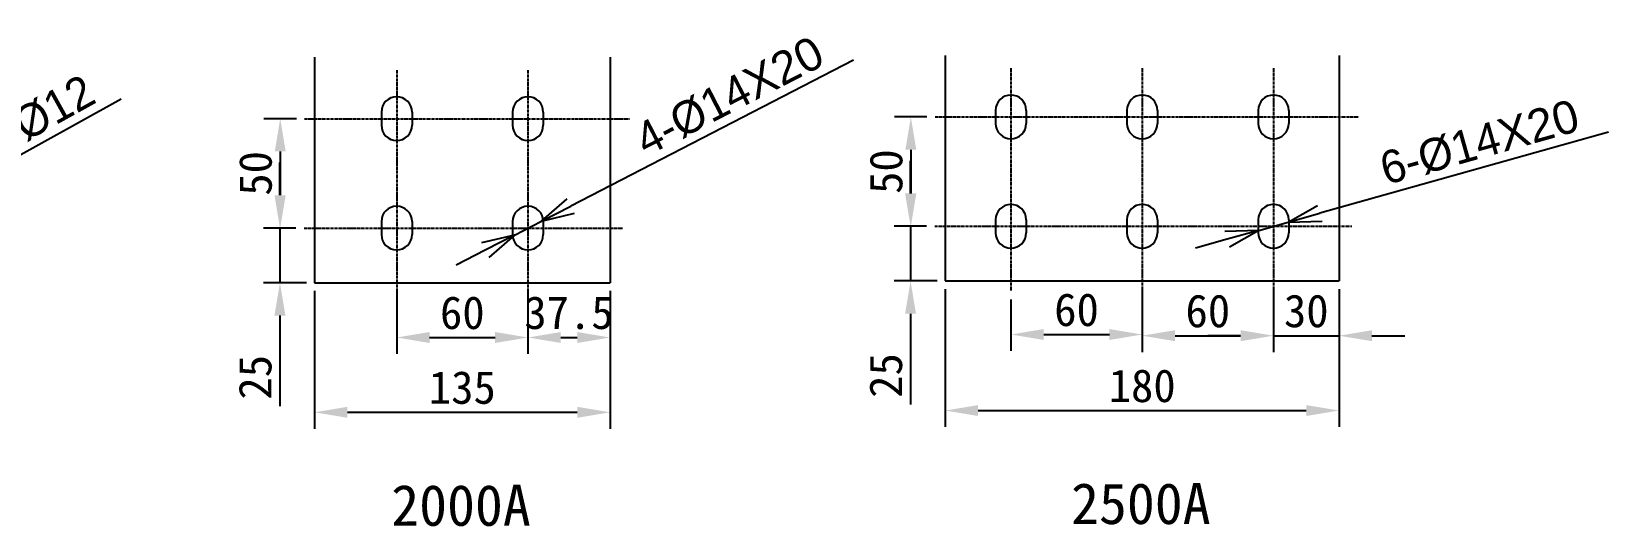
# Model space of a CAD drawing. Header units: millimetres. Extents: x 574498 to 1170950, y -60215 to -53982.
# Drawn here: x 579387 to 580108, y -57169 to -56943 of the extents above; entities that cross this region are included whole.
import ezdxf

# ---------------------------------------------------------------- set-up
doc = ezdxf.new("R2010")
doc.units = ezdxf.units.MM
doc.linetypes.add('CENTER', pattern=[2, 1.25, -0.25, 0.25, -0.25])
doc.styles.get("Standard").update_dxf_attribs({"font": ''})
doc.styles.add('Style-ENGINEERING', font='ENGINEERING.shx')
doc.styles.add('STYLE1', font='')
doc.styles.get('Standard').set_extended_font_data('NSimSun')
doc.styles.get('STYLE1').set_extended_font_data('仿宋_GB2312')
doc.dimstyles.get("Standard").update_dxf_attribs({"dimtxt": 0.25, "dimasz": 0.25, "dimexe": 0.125, "dimexo": 0.125, "dimgap": 0.125, "dimtad": 1, "dimdec": 4, "dimzin": 2, "dimdsep": 46, "dimtxsty": 'Style-ENGINEERING', "dimblk": 'TerminatorOpen', "dimcen": 0, "dimadec": 4, "dimazin": 3, "dimtfac": 1, "dimtdec": 4, "dimtofl": 0, "dimtmove": 0, "dimatfit": 3, "dimfxl": 0.125, "dimfrac": 2, "dimtolj": 1, "dimtzin": 2, "dimarcsym": 0})
doc.dimstyles.new('STANDARD$0', dxfattribs={"dimtxt": 5, "dimasz": 5, "dimexe": 2.5, "dimexo": 0, "dimgap": 1.25, "dimtad": 1, "dimdec": 4, "dimzin": 0, "dimdsep": 46, "dimtxsty": 'Standard', "dimcen": 0, "dimadec": 0, "dimazin": 0, "dimtfac": 0.514286, "dimtdec": 4, "dimtix": 1, "dimtmove": 0, "dimatfit": 3, "dimfxl": 1, "dimtolj": 1, "dimtzin": 0, "dimarcsym": 0})

# ---------------------------------------------------------------- blocks, each defined once
blk = doc.blocks.new('TerminatorOpen')
at = {"color": 0, "linetype": 'Continuous', "lineweight": -2}
for q in [(-1, 0.25), (-1, 0), (-1, -0.25)]:
    blk.add_line((0, 0), q, dxfattribs=at)
blk = doc.blocks.new('*D376')
at = {"color": 0, "lineweight": -2}
for p, q in [((579427.99, -56973.45), (579348.97, -57017.25)), ((579325.35, -57030.35), (579335.85, -57024.53)), ((579312.23, -57037.62), (579299.11, -57044.89))]:
    blk.add_line(p, q, dxfattribs=at)
at = {"layer": 'Defpoints', "color": 0}
for p in [(579335.85, -57024.53), (579325.35, -57030.35)]:
    blk.add_point(p, dxfattribs=at)
at = {"color": 0, "lineweight": -2, "xscale": 15, "yscale": 15, "zscale": 15}
for p, rotation in [((579335.85, -57024.53), 209.0010797325079), ((579325.35, -57030.35), 29.00107973250787)]:
    blk.add_blockref('TerminatorOpen', p, dxfattribs=dict(at, rotation=rotation))
at = {"color": 0, "insert": (579389.59, -56981.88), "char_height": 15, "attachment_point": 5, "rotation": 29.00108, "style": 'Style-ENGINEERING'}
blk.add_mtext('\\A1;2-%%c12', dxfattribs=at)
blk = doc.blocks.new('*D377')
at = {"color": 0, "lineweight": -2}
for p, q in [((579613.94, -57061.16), (579613.94, -57089.93)), ((579651.44, -57061.16), (579651.44, -57089.93)), ((579628.94, -57082.43), (579636.44, -57082.43))]:
    blk.add_line(p, q, dxfattribs=at)
at = {"color": 0}
for points in [[(579628.94, -57079.93), (579628.94, -57084.93), (579613.94, -57082.43)], [(579636.44, -57084.93), (579636.44, -57079.93), (579651.44, -57082.43)]]:
    blk.add_solid(points, dxfattribs=at)
at = {"layer": 'Defpoints', "color": 0}
for p in [(579613.94, -57057.41), (579651.44, -57057.41), (579651.44, -57082.43)]:
    blk.add_point(p, dxfattribs=at)
at = {"color": 0, "insert": (579632.69, -57071.18), "char_height": 15, "attachment_point": 5}
blk.add_mtext('\\A1;37.5', dxfattribs=at)
blk = doc.blocks.new('*D378')
at = {"color": 0, "lineweight": -2}
for p, q in [((579553.94, -57061.16), (579553.94, -57089.93)), ((579613.94, -57061.16), (579613.94, -57089.93)), ((579568.94, -57082.43), (579598.94, -57082.43))]:
    blk.add_line(p, q, dxfattribs=at)
at = {"color": 0}
for points in [[(579568.94, -57079.93), (579568.94, -57084.93), (579553.94, -57082.43)], [(579598.94, -57084.93), (579598.94, -57079.93), (579613.94, -57082.43)]]:
    blk.add_solid(points, dxfattribs=at)
at = {"layer": 'Defpoints', "color": 0}
for p in [(579553.94, -57057.41), (579613.94, -57057.41), (579613.94, -57082.43)]:
    blk.add_point(p, dxfattribs=at)
at = {"color": 0, "insert": (579583.94, -57071.18), "char_height": 15, "attachment_point": 5}
blk.add_mtext('\\A1;60', dxfattribs=at)
blk = doc.blocks.new('*D379')
at = {"color": 0, "lineweight": -2}
for p, q in [((579762.78, -56955.72), (579633.5, -57022.34)), ((579607.72, -57035.62), (579620.17, -57029.21)), ((579594.39, -57042.49), (579581.05, -57049.36))]:
    blk.add_line(p, q, dxfattribs=at)
at = {"layer": 'Defpoints', "color": 0}
for p in [(579620.17, -57029.21), (579607.72, -57035.62)]:
    blk.add_point(p, dxfattribs=at)
at = {"color": 0, "lineweight": -2, "xscale": 15, "yscale": 15, "zscale": 15}
for p, rotation in [((579620.17, -57029.21), 207.2617780957393), ((579607.72, -57035.62), 27.2617780957393)]:
    blk.add_blockref('TerminatorOpen', p, dxfattribs=dict(at, rotation=rotation))
at = {"color": 0, "insert": (579706.03, -56972.13), "char_height": 15, "attachment_point": 5, "rotation": 27.26178, "style": 'Style-ENGINEERING'}
blk.add_mtext('\\A1;4-%%c14{\\fArial|b0|i0|c0|p32;X20}', dxfattribs=at)
blk = doc.blocks.new('*D380')
at = {"color": 0, "lineweight": -2}
for p, q in [((579516.44, -57061.16), (579516.44, -57124.13)), ((579651.44, -57061.16), (579651.44, -57124.13)), ((579531.44, -57116.63), (579636.44, -57116.63))]:
    blk.add_line(p, q, dxfattribs=at)
at = {"color": 0}
for points in [[(579531.44, -57114.13), (579531.44, -57119.13), (579516.44, -57116.63)], [(579636.44, -57119.13), (579636.44, -57114.13), (579651.44, -57116.63)]]:
    blk.add_solid(points, dxfattribs=at)
at = {"layer": 'Defpoints', "color": 0}
for p in [(579516.44, -57057.41), (579651.44, -57057.41), (579651.44, -57116.63)]:
    blk.add_point(p, dxfattribs=at)
at = {"color": 0, "insert": (579583.94, -57105.38), "char_height": 15, "attachment_point": 5}
blk.add_mtext('\\A1;135', dxfattribs=at)
blk = doc.blocks.new('*D381')
at = {"color": 0, "lineweight": -2}
for p, q in [((579500.58, -57017.41), (579500.58, -57002.41)), ((579507.91, -57032.41), (579493.08, -57032.41)), ((579500.58, -57032.41), (579500.58, -57057.41)), ((579512.69, -57057.41), (579493.08, -57057.41)), ((579500.58, -57072.41), (579500.58, -57113.83))]:
    blk.add_line(p, q, dxfattribs=at)
at = {"color": 0}
for points in [[(579498.08, -57017.41), (579503.08, -57017.41), (579500.58, -57032.41)], [(579503.08, -57072.41), (579498.08, -57072.41), (579500.58, -57057.41)]]:
    blk.add_solid(points, dxfattribs=at)
at = {"layer": 'Defpoints', "color": 0}
for p in [(579511.66, -57032.41), (579500.58, -57057.41), (579516.44, -57057.41)]:
    blk.add_point(p, dxfattribs=at)
at = {"color": 0, "insert": (579489.33, -57100.62), "char_height": 15, "attachment_point": 5, "rotation": 90}
blk.add_mtext('\\A1;25', dxfattribs=at)
blk = doc.blocks.new('*D382')
at = {"color": 0, "lineweight": -2}
for p, q in [((579508.09, -56982.41), (579493.21, -56982.41)), ((579500.71, -56997.41), (579500.71, -57017.41)), ((579501.44, -57032.41), (579493.21, -57032.41))]:
    blk.add_line(p, q, dxfattribs=at)
at = {"color": 0}
for points in [[(579503.21, -56997.41), (579498.21, -56997.41), (579500.71, -56982.41)], [(579498.21, -57017.41), (579503.21, -57017.41), (579500.71, -57032.41)]]:
    blk.add_solid(points, dxfattribs=at)
at = {"layer": 'Defpoints', "color": 0}
for p in [(579511.84, -56982.41), (579500.71, -57032.41), (579505.19, -57032.41)]:
    blk.add_point(p, dxfattribs=at)
at = {"color": 0, "insert": (579489.46, -57007.41), "char_height": 15, "attachment_point": 5, "rotation": 90}
blk.add_mtext('\\A1;50', dxfattribs=at)
blk = doc.blocks.new('*D383')
at = {"color": 0, "lineweight": -2}
for p, q in [((579796.3, -56981.61), (579781.42, -56981.61)), ((579788.92, -56996.61), (579788.92, -57016.61)), ((579789.65, -57031.61), (579781.42, -57031.61))]:
    blk.add_line(p, q, dxfattribs=at)
at = {"color": 0}
for points in [[(579791.42, -56996.61), (579786.42, -56996.61), (579788.92, -56981.61)], [(579786.42, -57016.61), (579791.42, -57016.61), (579788.92, -57031.61)]]:
    blk.add_solid(points, dxfattribs=at)
at = {"layer": 'Defpoints', "color": 0}
for p in [(579800.05, -56981.61), (579788.92, -57031.61), (579793.4, -57031.61)]:
    blk.add_point(p, dxfattribs=at)
at = {"color": 0, "insert": (579777.67, -57006.61), "char_height": 15, "attachment_point": 5, "rotation": 90}
blk.add_mtext('\\A1;50', dxfattribs=at)
blk = doc.blocks.new('*D384')
at = {"color": 0, "lineweight": -2}
for p, q in [((579788.8, -57016.61), (579788.8, -57001.61)), ((579796.13, -57031.61), (579781.3, -57031.61)), ((579788.8, -57031.61), (579788.8, -57056.61)), ((579800.91, -57056.61), (579781.3, -57056.61)), ((579788.8, -57071.61), (579788.8, -57113.02))]:
    blk.add_line(p, q, dxfattribs=at)
at = {"color": 0}
for points in [[(579786.3, -57016.61), (579791.3, -57016.61), (579788.8, -57031.61)], [(579791.3, -57071.61), (579786.3, -57071.61), (579788.8, -57056.61)]]:
    blk.add_solid(points, dxfattribs=at)
at = {"layer": 'Defpoints', "color": 0}
for p in [(579799.88, -57031.61), (579788.8, -57056.61), (579804.66, -57056.61)]:
    blk.add_point(p, dxfattribs=at)
at = {"color": 0, "insert": (579777.55, -57099.81), "char_height": 15, "attachment_point": 5, "rotation": 90}
blk.add_mtext('\\A1;25', dxfattribs=at)
blk = doc.blocks.new('*D385')
at = {"color": 0, "lineweight": -2}
for p, q in [((579804.66, -57060.36), (579804.66, -57123.33)), ((579984.66, -57060.36), (579984.66, -57123.33)), ((579819.66, -57115.83), (579969.66, -57115.83))]:
    blk.add_line(p, q, dxfattribs=at)
at = {"color": 0}
for points in [[(579819.66, -57113.33), (579819.66, -57118.33), (579804.66, -57115.83)], [(579969.66, -57118.33), (579969.66, -57113.33), (579984.66, -57115.83)]]:
    blk.add_solid(points, dxfattribs=at)
at = {"layer": 'Defpoints', "color": 0}
for p in [(579804.66, -57056.61), (579984.66, -57056.61), (579984.66, -57115.83)]:
    blk.add_point(p, dxfattribs=at)
at = {"color": 0, "insert": (579894.66, -57104.58), "char_height": 15, "attachment_point": 5}
blk.add_mtext('\\A1;180', dxfattribs=at)
blk = doc.blocks.new('*D386')
at = {"color": 0, "lineweight": -2}
for p, q in [((580107.77, -56988.53), (579975.84, -57025.65)), ((579947.92, -57033.5), (579961.4, -57029.71)), ((579933.48, -57037.56), (579919.04, -57041.63))]:
    blk.add_line(p, q, dxfattribs=at)
at = {"layer": 'Defpoints', "color": 0}
for p in [(579961.4, -57029.71), (579947.92, -57033.5)]:
    blk.add_point(p, dxfattribs=at)
at = {"color": 0, "lineweight": -2, "xscale": 15, "yscale": 15, "zscale": 15}
for p, rotation in [((579961.4, -57029.71), 195.7119686432132), ((579947.92, -57033.5), 15.71196864321319)]:
    blk.add_blockref('TerminatorOpen', p, dxfattribs=dict(at, rotation=rotation))
at = {"color": 0, "insert": (580048.88, -56993.25), "char_height": 15, "attachment_point": 5, "rotation": 15.71197, "style": 'Style-ENGINEERING'}
blk.add_mtext('\\A1;6-%%c14{\\fArial|b0|i0|c0|p32;X20}', dxfattribs=at)
blk = doc.blocks.new('*D387')
at = {"color": 0, "lineweight": -2}
for p, q in [((579894.66, -57060.36), (579894.66, -57089.12)), ((579954.66, -57060.36), (579954.66, -57089.12)), ((579909.66, -57081.62), (579939.66, -57081.62))]:
    blk.add_line(p, q, dxfattribs=at)
at = {"color": 0}
for points in [[(579909.66, -57079.12), (579909.66, -57084.12), (579894.66, -57081.62)], [(579939.66, -57084.12), (579939.66, -57079.12), (579954.66, -57081.62)]]:
    blk.add_solid(points, dxfattribs=at)
at = {"layer": 'Defpoints', "color": 0}
for p in [(579894.66, -57056.61), (579954.66, -57056.61), (579954.66, -57081.62)]:
    blk.add_point(p, dxfattribs=at)
at = {"color": 0, "insert": (579924.66, -57070.37), "char_height": 15, "attachment_point": 5}
blk.add_mtext('\\A1;60', dxfattribs=at)
blk = doc.blocks.new('*D388')
at = {"color": 0, "lineweight": -2}
for p, q in [((579834.66, -57065.05), (579834.66, -57088.57)), ((579894.66, -57065.05), (579894.66, -57088.57)), ((579849.66, -57081.07), (579879.66, -57081.07))]:
    blk.add_line(p, q, dxfattribs=at)
at = {"color": 0}
for points in [[(579849.66, -57078.57), (579849.66, -57083.57), (579834.66, -57081.07)], [(579879.66, -57083.57), (579879.66, -57078.57), (579894.66, -57081.07)]]:
    blk.add_solid(points, dxfattribs=at)
at = {"layer": 'Defpoints', "color": 0}
for p in [(579834.66, -57061.3), (579894.66, -57061.3), (579894.66, -57081.07)]:
    blk.add_point(p, dxfattribs=at)
at = {"color": 0, "insert": (579864.66, -57069.82), "char_height": 15, "attachment_point": 5}
blk.add_mtext('\\A1;60', dxfattribs=at)
blk = doc.blocks.new('*D389')
at = {"color": 0, "lineweight": -2}
for p, q in [((579954.66, -57060.36), (579954.66, -57089.12)), ((579984.66, -57060.36), (579984.66, -57089.12)), ((579939.66, -57081.62), (579924.66, -57081.62)), ((579954.66, -57081.62), (579984.66, -57081.62)), ((579999.66, -57081.62), (580014.66, -57081.62))]:
    blk.add_line(p, q, dxfattribs=at)
at = {"color": 0}
for points in [[(579939.66, -57084.12), (579939.66, -57079.12), (579954.66, -57081.62)], [(579999.66, -57079.12), (579999.66, -57084.12), (579984.66, -57081.62)]]:
    blk.add_solid(points, dxfattribs=at)
at = {"layer": 'Defpoints', "color": 0}
for p in [(579954.66, -57056.61), (579984.66, -57056.61), (579984.66, -57081.62)]:
    blk.add_point(p, dxfattribs=at)
at = {"color": 0, "insert": (579969.66, -57070.37), "char_height": 15, "attachment_point": 5}
blk.add_mtext('\\A1;30', dxfattribs=at)

msp = doc.modelspace()

# ---------------------------------------------------------------- linework, layer by layer
for p, q in [((579516.44473, -56954.30866), (579516.44473, -57057.41282)), ((579651.44473, -56954.30866), (579651.44473, -57057.41282)), ((579804.6581, -56953.5019), (579804.6581, -57056.60606)), ((579984.6581, -56953.5019), (579984.6581, -57056.60606)), ((579546.94473, -56979.41282), (579546.94473, -56985.41282)), ((579560.94473, -56979.41282), (579560.94473, -56985.41282)), ((579606.94473, -56979.41282), (579606.94473, -56985.41282)), ((579620.94473, -56979.41282), (579620.94473, -56985.41282)), ((579827.6581, -56978.60606), (579827.6581, -56984.60606)), ((579841.6581, -56978.60606), (579841.6581, -56984.60606)), ((579887.6581, -56978.60606), (579887.6581, -56984.60606)), ((579901.6581, -56978.60606), (579901.6581, -56984.60606)), ((579947.6581, -56978.60606), (579947.6581, -56984.60606)), ((579961.6581, -56978.60606), (579961.6581, -56984.60606)), ((579546.94473, -57029.41282), (579546.94473, -57035.41282)), ((579560.94473, -57029.41282), (579560.94473, -57035.41282)), ((579606.94473, -57029.41282), (579606.94473, -57035.41282)), ((579620.94473, -57029.41282), (579620.94473, -57035.41282)), ((579827.6581, -57028.60606), (579827.6581, -57034.60606)), ((579841.6581, -57028.60606), (579841.6581, -57034.60606)), ((579887.6581, -57028.60606), (579887.6581, -57034.60606)), ((579901.6581, -57028.60606), (579901.6581, -57034.60606)), ((579947.6581, -57028.60606), (579947.6581, -57034.60606)), ((579961.6581, -57028.60606), (579961.6581, -57034.60606)), ((579516.44473, -57057.41282), (579651.44473, -57057.41282)), ((579804.6581, -57056.60606), (579984.6581, -57056.60606))]:
    msp.add_line(p, q)
at = {"color": 1, "linetype": 'CENTER'}
for p, q in [((579553.94473, -56960.20718), (579553.94473, -57062.10465)), ((579613.94473, -56960.20718), (579613.94473, -57062.10465)), ((579834.6581, -56959.40042), (579834.6581, -57061.29789)), ((579894.6581, -56959.40042), (579894.6581, -57061.29789)), ((579954.6581, -56959.40042), (579954.6581, -57061.29789)), ((579511.83967, -56982.41282), (579660.3636, -56982.41282)), ((579800.05304, -56981.60606), (579993.57697, -56981.60606)), ((579511.66317, -57032.41282), (579657.25973, -57032.41282)), ((579799.87654, -57031.60606), (579990.47311, -57031.60606))]:
    msp.add_line(p, q, dxfattribs=at)
for centre, start, end in [((579834.6581, -56978.60606), 0, 180), ((579894.6581, -56978.60606), 0, 180), ((579954.6581, -56978.60606), 0, 180), ((579553.94473, -56979.41282), 0, 180), ((579613.94473, -56979.41282), 0, 180), ((579553.94473, -56985.41282), 180, 0), ((579613.94473, -56985.41282), 180, 0), ((579834.6581, -56984.60606), 180, 0), ((579894.6581, -56984.60606), 180, 0), ((579954.6581, -56984.60606), 180, 0), ((579553.94473, -57029.41282), 0, 180), ((579613.94473, -57029.41282), 0, 180), ((579834.6581, -57028.60606), 0, 180), ((579894.6581, -57028.60606), 0, 180), ((579954.6581, -57028.60606), 0, 180), ((579553.94473, -57035.41282), 180, 0), ((579613.94473, -57035.41282), 180, 0), ((579834.6581, -57034.60606), 180, 0), ((579894.6581, -57034.60606), 180, 0), ((579954.6581, -57034.60606), 180, 0)]:
    msp.add_arc(centre, 7, start, end)

# ---------------------------------------------------------------- texts
at = {"style": 'STYLE1'}
for tag, p in [('2000A', (579551.44902, -57168.50569)), ('2500A', (579862.16239, -57167.69893))]:
    msp.add_attdef(tag, p, '', height=18.75, dxfattribs=at)

# ---------------------------------------------------------------- dimensions: what is measured, and where the dimension line sits
for p1, p2, text, picture, middle in [((579607.72227, -57035.61922), (579620.16719, -57029.20643), '4-%%c14{\\fArial|b0|i0|c0|p32;X20}', '*D379', (579711.25583, -56982.269)), ((579947.91965, -57033.50167), (579961.39655, -57029.71045), '6-%%c14{\\fArial|b0|i0|c0|p32;X20}', '*D386', (580051.96921, -57004.23121))]:
    dim = msp.add_diameter_dim_2p(p1=p1, p2=p2, text=text, dimstyle='Standard', override={"dimscale": 6, "dimtxt": 2.5, "dimasz": 2.5, "dimexe": 1.25, "dimexo": 0.625, "dimgap": 0.625, "dimtad": 1, "dimtih": 0, "dimtoh": 0, "dimzin": 8, "dimlunit": 6, "dimcen": 2.5, "dimtofl": 1})
    dim.commit()
    dim.dimension.update_dxf_attribs({"geometry": picture, "text_midpoint": middle, "dimtype": 163})
dim = msp.add_diameter_dim_2p(p1=(579325.35318, -57030.34522), p2=(579335.84851, -57024.5273), text='2-%%c12', dimstyle='Standard', override={"dimscale": 6, "dimtxt": 2.5, "dimasz": 2.5, "dimexe": 1.25, "dimexo": 0.625, "dimgap": 0.625, "dimtad": 1, "dimtih": 0, "dimtoh": 0, "dimzin": 8, "dimlunit": 6, "dimcen": 2.5, "dimtofl": 1})
dim.commit()
dim.dimension.update_dxf_attribs({"geometry": '*D376', "text_midpoint": (579389.58661, -56981.8756)})
for base, p1, p2, picture, middle in [((579500.70847, -57032.41282), (579511.83967, -56982.41282), (579505.18613, -57032.41282), '*D382', (579489.45847, -57007.41282)), ((579788.92185, -57031.60606), (579800.05304, -56981.60606), (579793.3995, -57031.60606), '*D383', (579777.67185, -57006.60606)), ((579500.58409, -57057.41282), (579511.66317, -57032.41282), (579516.44473, -57057.41282), '*D381', (579489.33409, -57100.62116)), ((579788.79747, -57056.60606), (579799.87654, -57031.60606), (579804.6581, -57056.60606), '*D384', (579777.54747, -57099.81439))]:
    dim = msp.add_linear_dim(base=base, p1=p1, p2=p2, angle=90, dimstyle='STANDARD$0', override={"dimscale": 6, "dimtxt": 2.5, "dimasz": 2.5, "dimexe": 1.25, "dimexo": 0.625, "dimgap": 0.625, "dimzin": 8, "dimlunit": 6, "dimcen": 2.5, "dimtfac": 1, "dimtix": 0})
    dim.commit()
    dim.dimension.update_dxf_attribs({"geometry": picture, "text_midpoint": middle})
for base, p1, p2, picture, middle in [((579651.44473, -57116.63357), (579516.44473, -57057.41282), (579651.44473, -57057.41282), '*D380', (579583.94473, -57105.38357)), ((579613.94473, -57082.42709), (579553.94473, -57057.41282), (579613.94473, -57057.41282), '*D378', (579583.94473, -57071.17709)), ((579984.6581, -57115.82681), (579804.6581, -57056.60606), (579984.6581, -57056.60606), '*D385', (579894.6581, -57104.57681)), ((579954.6581, -57081.62033), (579894.6581, -57056.60606), (579954.6581, -57056.60606), '*D387', (579924.6581, -57070.37033)), ((579984.6581, -57081.62033), (579954.6581, -57056.60606), (579984.6581, -57056.60606), '*D389', (579969.6581, -57070.37033)), ((579894.6581, -57081.07108), (579834.6581, -57061.29789), (579894.6581, -57061.29789), '*D388', (579864.6581, -57069.82108))]:
    dim = msp.add_linear_dim(base=base, p1=p1, p2=p2, dimstyle='STANDARD$0', override={"dimscale": 6, "dimtxt": 2.5, "dimasz": 2.5, "dimexe": 1.25, "dimexo": 0.625, "dimgap": 0.625, "dimzin": 8, "dimlunit": 6, "dimcen": 2.5, "dimtfac": 1, "dimtix": 0})
    dim.commit()
    dim.dimension.update_dxf_attribs({"geometry": picture, "text_midpoint": middle})
dim = msp.add_linear_dim(base=(579651.44473, -57082.42709), p1=(579613.94473, -57057.41282), p2=(579651.44473, -57057.41282), dimstyle='STANDARD$0', override={"dimscale": 6, "dimtxt": 2.5, "dimasz": 2.5, "dimexe": 1.25, "dimexo": 0.625, "dimgap": 0.625, "dimzin": 8, "dimlunit": 6, "dimcen": 2.5, "dimtfac": 1, "dimtix": 0})
dim.commit()
dim.dimension.update_dxf_attribs({"geometry": '*D377', "text_midpoint": (579632.69473, -57082.42709), "dimtype": 160})

doc.saveas('drawing.dxf')
